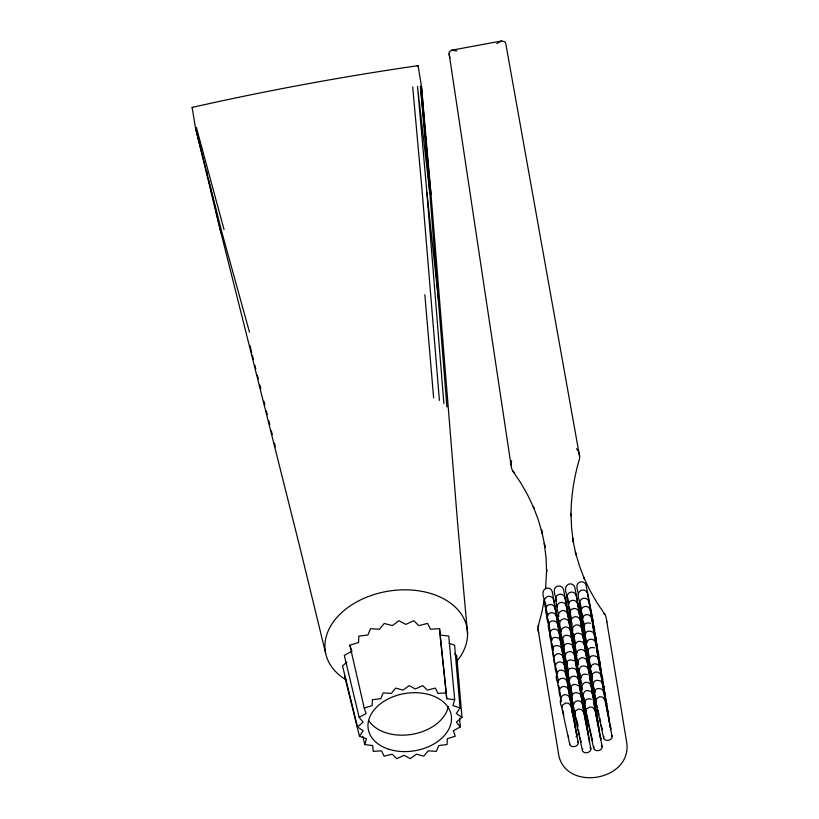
<?xml version="1.0" encoding="UTF-8"?>
<svg xmlns="http://www.w3.org/2000/svg" width="819" height="819" viewBox="0 0 819 819"><rect width="100%" height="100%" fill="white"/><g stroke="black" fill="none" stroke-linecap="round" stroke-linejoin="round"><path stroke-width="1.23" d="M545.587 588.677L546.611 569.553L546.642 571.601L546.017 557.401L544.277 543.355L545.085 547.246L541.431 529.524L542.229 533.415L538.288 519.83L533.251 506.541L534.039 508.435L527.927 495.475L520.761 482.893L512.602 470.792A32.995 22.625 -21.5 0 1 510.964 462.878L511.691 460.667M544.287 599.467L541.789 612.673L537.981 626.985A33.026 22.41 3.1 0 0 538.81 632.913M459.531 718.376L460.329 726.924L453.347 730.702L455.251 736.209L447.328 738.697L447.061 744.543L438.749 745.566L436.332 751.351L428.183 750.839L423.792 756.162L416.369 754.156L410.299 758.66L404.105 755.292L396.754 758.66L392.219 754.166L384.111 756.183L381.531 750.859L373.198 751.381L372.758 745.587L364.783 744.584L366.513 738.728L359.439 736.25L344.625 676.064M359.439 736.25L363.206 730.732L357.514 726.965L363.083 722.153L359.152 717.352L366.134 713.574L364.23 708.056L349.867 645.239L358.527 642.526L358.814 636.128L367.905 635.022L370.546 628.695L379.453 629.258L384.254 623.433L392.362 625.624L399.007 620.7L405.774 624.385L413.8 620.7L418.765 625.614L427.631 623.413L430.446 629.238L439.547 628.664L440.038 634.991L448.751 636.097L454.688 699.692L452.968 705.538L460.043 708.015L456.265 713.533L461.967 717.301L456.398 722.112L460.329 726.924M537.981 626.985L538.748 625.03M346.867 662.151L342.526 665.908L357.514 726.965M496.785 43.561L501.617 40.97L504.883 41.8A23.986 11.998 -64.5 0 1 506.439 47.348L579.596 456.357M325.624 653.173L300.071 548.044L221.048 233.057L195.495 127.928L192.117 107.422C266.748 90.592 342.362 76.617 418.079 65.663L421.457 86.169L430.999 194.257L457.708 524.303L467.557 633.527M417.168 66.104L418.079 65.663M501.617 40.97L451.678 50.205L449.15 52.099A23.986 11.302 44.3 0 0 449.948 57.791M364.23 708.056L372.154 705.579L372.42 699.723L380.733 698.709L383.149 692.915L391.287 693.437L395.69 688.103L403.112 690.12L409.183 685.616L415.376 688.984L422.717 685.605L427.262 690.11L435.37 688.093L437.95 693.417L446.273 692.894L446.724 698.679L454.688 699.692M451.678 50.205L456.879 50.942M192.117 107.422L193.13 107.504M590.519 623.249C577.999 620.372 586.629 638.185 586.875 643.089M594.574 647.849C582.053 644.983 590.673 662.786 590.929 667.69M587.325 674.549C578.081 671.836 580.067 684.602 582.596 689.424M591.369 699.15L588.318 698.812L586.332 699.59L585.001 700.962L584.459 704.012L592.342 740.089M449.078 643.263L454.596 645.198L460.043 708.015M592.628 631.951C579.176 626.822 587.858 647.921 588.503 652.528M581.326 634.039C568.499 628.982 575.87 648.658 576.934 653.378M582.678 642.239C573.556 637.796 574.078 650.235 576.924 655.374M570.024 636.128C557.207 631.07 564.578 650.747 565.632 655.466M596.672 656.551C583.23 651.422 591.902 672.522 592.546 677.139M571.375 644.328C557.934 639.199 566.605 660.298 567.25 664.905M558.732 638.216C546.56 633.241 552.61 651.474 554.064 656.316M585.38 658.64C577.856 654.401 575.511 665.652 579.35 670.536M560.083 646.416C547.256 641.359 554.627 661.035 555.681 665.755M586.732 666.84C575.235 661.977 579.954 678.756 581.787 683.701M574.078 660.728C561.25 655.671 568.621 675.347 569.686 680.067M600.726 681.152C587.284 676.033 595.956 697.123 596.601 701.74M575.429 668.928C561.988 663.799 570.659 684.899 571.304 689.516M602.078 689.352C589.905 684.387 595.956 702.62 597.409 707.462M589.424 683.241C581.899 679.002 579.565 690.263 583.404 695.136M564.127 671.017C556.603 666.779 554.268 678.03 558.108 682.913M590.775 691.441C578.603 686.476 584.653 704.709 586.107 709.551M579.483 693.529C566.031 688.41 574.713 709.5 575.358 714.117M568.181 695.618C560.657 691.379 558.312 702.641 562.162 707.514M454.627 653.971L456.705 655.343L461.967 717.301M512.602 470.792L514.107 472.328M603.511 613.062L605.006 614.598A33.026 22.625 -21.9 0 1 606.644 622.512M576.443 448.699L577.979 450.491A32.995 22.42 2.7 0 1 579.617 458.405C574.058 477.027 571.017 496.386 570.986 515.837L570.966 513.789L571.59 527.989L573.331 542.024L572.522 538.144L575.941 554.709M578.664 685.974C566.124 678.572 571.631 700.194 573.73 704.678M605.006 614.598L596.846 602.497L589.68 589.915L583.568 576.955L584.356 578.849L579.32 565.56L575.368 551.975L575.972 554.893M593.151 632.596L594.225 634.602L601.31 670.833M597.205 657.196L598.269 659.203L605.364 695.433M581.859 634.684L582.923 636.691L590.018 672.921M583.21 642.884L584.275 644.891L591.369 681.121M601.259 681.797L602.323 683.814L609.418 720.034M585.902 659.285L586.977 661.291L594.072 697.522M570.556 636.772L571.631 638.779L578.716 675.01M602.61 689.997L603.675 692.014L610.769 728.234M587.254 667.485L588.329 669.502L595.413 705.722M571.908 644.973L572.983 646.979L580.067 683.21M589.956 683.885L591.031 685.902L598.116 722.123M559.264 638.861L560.329 640.867L567.424 677.098M591.308 692.086L592.372 694.102L599.467 730.323M575.962 669.573L577.026 671.58L584.121 707.811M560.606 647.061L561.68 649.068L568.775 685.298M580.006 694.174L581.081 696.191L588.175 732.411M564.66 671.662L565.734 673.668L572.819 709.899M568.714 696.263L569.778 698.279L576.873 734.5M592.577 625.562L599.969 662.632M596.621 650.163L604.012 687.233M589.373 676.852L596.764 713.922M593.427 701.463L600.818 738.523M575.378 662.54L582.77 699.61M579.432 687.141L586.824 724.211M349.867 645.239L351.945 651.269L344.308 655.395L359.152 717.352M249.498 332.197L221.652 231.49L195.495 127.928M196.406 127.498L224.048 229.617M249.928 345.516L251.781 352.928M252.406 355.395L253.337 359.111M254.893 365.284L255.825 368.99M257.371 375.174L258.302 378.88M259.858 385.053L260.78 388.759M263.892 401.115L264.824 404.821M266.37 411.005L267.301 414.711M268.857 420.884L269.789 424.6M271.335 430.774L272.266 434.479M274.437 443.13L275.368 446.836M362.817 736.25L364.783 744.584M206.613 171.263L207.483 174.969M208.927 181.153L221.048 233.057M578.501 594.635C577.907 590.796 574.6 584.387 579.668 582.207C582.309 580.999 585.513 582.534 586.117 585.401L593.212 621.621M581.203 609.049C581.725 603.603 574.262 594.184 581.019 590.407C583.66 589.199 586.865 590.734 587.469 593.601L594.563 629.821M582.831 618.488C583.568 612.725 575.347 602.712 582.37 598.607C585.001 597.399 588.216 598.935 588.82 601.801L595.915 638.021M584.449 627.927C585.39 621.846 576.453 611.25 583.722 606.807C586.353 605.599 589.557 607.135 590.171 610.001L597.266 646.222M585.257 633.65C585.78 628.214 578.306 618.785 585.073 615.008C587.704 613.8 590.909 615.335 591.523 618.202L598.617 654.422M589.311 658.251C589.834 652.815 582.36 643.386 589.117 639.619C591.758 638.41 594.963 639.946 595.577 642.802L602.661 679.033M592.546 679.135C592.372 674.621 587.346 667.035 593.171 664.219C595.812 663.011 599.017 664.547 599.621 667.413L606.715 703.634M593.355 684.848C592.761 681.009 589.445 674.6 594.522 672.419C597.153 671.211 600.368 672.747 600.972 675.614L608.067 711.834M593.898 687.336L594.983 692.301M597.952 709.94L599.037 714.905M599.58 717.393L600.665 722.358M601.207 724.835L602.293 729.801A4.31 3.112 -11.7 0 1 602.303 728.982M603.644 738.001L595.761 701.924L596.304 698.873L599.621 696.723L602.671 697.061L605.026 700.214L612.121 736.435M568.826 604.176C569.574 598.413 561.343 588.4 568.376 584.295C571.007 583.087 574.211 584.623 574.825 587.489L581.92 623.709M570.454 613.615C571.396 607.534 562.448 596.938 569.717 592.495C572.358 591.287 575.562 592.823 576.177 595.689L583.261 631.91M571.263 619.338C571.785 613.892 564.311 604.473 571.068 600.696C573.709 599.488 576.914 601.023 577.528 603.89L584.612 640.11M572.061 625.051C572.123 620.229 566.257 612.028 572.42 608.896C575.061 607.688 578.265 609.223 578.879 612.09L585.964 648.31M572.87 630.773C572.481 626.576 568.304 619.594 573.771 617.096C576.412 615.888 579.617 617.424 580.221 620.29L587.315 656.51M573.413 633.251L574.232 636.977M575.307 643.939C575.829 638.503 568.366 629.074 575.122 625.296C577.764 624.088 580.968 625.624 581.572 628.49L588.666 664.721M578.542 664.813C578.368 660.309 573.351 652.712 579.176 649.907C581.807 648.699 585.012 650.235 585.626 653.091L592.721 689.322M579.893 673.013L580.978 677.978M583.947 697.624L585.298 703.828M593.693 748.29L585.81 712.213L586.353 709.162L589.67 707.012L592.721 707.35L595.075 710.503L602.17 746.723M556.449 601.3C556.275 596.785 551.248 589.199 557.074 586.384C559.705 585.175 562.919 586.711 563.523 589.578L570.618 625.798M557.258 607.012C556.664 603.173 553.347 596.764 558.425 594.584C561.056 593.376 564.271 594.911 564.875 597.778L571.969 633.998M558.875 616.451C558.486 612.264 554.309 605.282 559.776 602.784C562.407 601.576 565.612 603.112 566.226 605.978L573.32 642.198M561.302 631.613C560.708 627.774 557.401 621.365 562.479 619.184C565.11 617.976 568.314 619.512 568.929 622.379L576.013 658.599M564.015 646.027C564.537 640.591 557.063 631.162 563.82 627.385C566.461 626.177 569.666 627.712 570.28 630.579L577.364 666.799M568.058 670.628C568.581 665.192 561.117 655.763 567.874 651.996C570.515 650.788 573.72 652.323 574.324 655.18L581.418 691.41M572.112 695.229C572.635 689.793 565.161 680.364 571.928 676.596C574.559 675.388 577.764 676.924 578.378 679.79L585.472 716.011M577.794 727.282C579.381 719.799 567.874 707.022 575.972 701.197C578.613 699.989 581.818 701.525 582.432 704.391L589.516 740.611M578.337 729.77L579.422 734.735M579.965 737.213L581.05 742.178A4.31 3.112 -11.7 0 1 581.06 741.359M582.401 750.378L574.518 714.301L575.061 711.25L578.378 709.1L581.429 709.438L583.783 712.591L590.868 748.812M545.966 607.104C546.488 601.668 539.015 592.239 545.771 588.472C548.413 587.264 551.617 588.8 552.231 591.666L559.316 627.886M547.583 616.553C548.321 610.79 540.1 600.777 547.123 596.672C549.764 595.464 552.968 597 553.583 599.866L560.667 636.087M549.201 625.992C550.153 619.911 541.205 609.316 548.474 604.872C551.115 603.664 554.32 605.2 554.924 608.067L562.018 644.287M550.01 631.715C550.532 626.269 543.069 616.85 549.825 613.073C552.467 611.865 555.671 613.4 556.275 616.267L563.37 652.487M551.637 641.154C552.375 635.401 544.154 625.378 551.177 621.273C553.808 620.065 557.022 621.601 557.626 624.467L564.721 660.687M553.255 650.593C554.197 644.512 545.259 633.916 552.528 629.473C555.159 628.265 558.363 629.801 558.978 632.667L566.072 668.888M557.033 673.955C557.78 668.202 549.549 658.189 556.572 654.084C559.213 652.876 562.418 654.412 563.032 657.268L570.116 693.498M558.118 680.917C558.64 675.48 551.167 666.052 557.923 662.284C560.565 661.076 563.769 662.612 564.383 665.468L571.467 701.699M558.65 685.39L559.735 690.356M560.544 696.078C560.831 690.949 554.156 682.135 560.626 678.685C563.267 677.477 566.472 679.012 567.076 681.879L574.17 718.099M561.353 701.801C561.179 697.286 556.152 689.7 561.977 686.885C564.619 685.677 567.823 687.213 568.427 690.079L575.522 726.299M562.704 710.001L563.789 714.967M569.748 744.266L561.865 708.189L562.407 705.139L565.724 702.989L568.775 703.326L571.13 706.48L578.224 742.7M559.408 620.935C554.176 614.137 563.974 605.446 567.577 614.178L574.672 650.399M606.603 620.382L626.852 743.406C631.295 782.084 562.53 792.28 558.261 752.047L538.011 629.023M449.14 53.9L511.005 465.008M446.898 406.951L429.811 193.018L417.495 86.374L426.853 192.137L443.867 403.491M426.853 192.137L438.472 299.979M439.547 628.664L446.273 692.894M440.172 636.261L442.608 659.295M446.724 698.679L442.731 660.452M430.999 194.257L420.434 86.097L429.811 193.018M412.704 87.019L422.164 191.615L439.414 400.43M424.846 294.697L433.63 397.829M421.457 86.169L425.194 132.074M425.511 135.903L425.921 141.001M426.341 146.099L426.648 149.928M427.068 155.026L427.487 160.125M427.897 165.223L428.214 169.052M428.736 175.43L428.941 177.979M429.565 185.626L429.77 188.175M448.321 706.674A42.056 29.044 -9.3 0 1 412.254 734.305A42.056 29.044 -9.3 0 1 368.622 720.474M346.345 680.057A71.826 49.601 -9.3 0 1 341.677 612.592A71.826 49.601 -9.3 0 1 437.981 596.078A71.826 49.601 -9.3 0 1 457.033 661.076M575.194 657.166A4.31 3.112 -11.7 0 1 575.133 661.005M587.039 655.743A4.31 3.112 -11.7 0 1 586.998 658.159M599.139 661.199A4.31 3.112 -11.7 0 1 599.948 663.451M583.793 638.677A4.31 3.112 -11.7 0 1 584.305 641.758M563.902 659.254A4.31 3.112 -11.7 0 1 564.404 662.336M577.088 666.031A4.31 3.112 -11.7 0 1 577.057 668.447M598.341 653.654A4.31 3.112 -11.7 0 1 598.3 656.07M595.945 712.489A4.31 3.112 -11.7 0 1 596.457 715.56M605.896 702.2A4.31 3.112 -11.7 0 1 606.398 705.272M559.039 627.119A4.31 3.112 -11.7 0 1 559.008 629.524M581.142 690.642A4.31 3.112 -11.7 0 1 581.101 693.048M591.891 687.888A4.31 3.112 -11.7 0 1 592.403 690.96M570.648 700.265A4.31 3.112 -11.7 0 1 571.16 703.337M581.091 622.276A4.31 3.112 -11.7 0 1 581.603 625.358M571.15 632.565A4.31 3.112 -11.7 0 1 571.652 635.646M572 708.466A4.31 3.112 -11.7 0 1 571.938 712.305M583.302 706.377A4.31 3.112 -11.7 0 1 583.804 709.449M593.243 696.089A4.31 3.112 -11.7 0 1 593.181 699.928M559.848 634.653A4.31 3.112 -11.7 0 1 560.36 637.735M569.85 692.731A4.31 3.112 -11.7 0 1 569.809 695.136M603.193 685.8A4.31 3.112 -11.7 0 1 603.705 688.871M576.054 733.066A4.31 3.112 -11.7 0 1 575.992 736.905M568.673 736.834A4.31 3.112 -11.7 0 1 568.396 736.066M597.297 720.689A4.31 3.112 -11.7 0 1 597.235 724.528M581.951 698.177A4.31 3.112 -11.7 0 1 582.759 700.429M595.147 704.954A4.31 3.112 -11.7 0 1 595.106 707.36M585.994 722.778A4.31 3.112 -11.7 0 1 586.506 725.859M609.141 719.266A4.31 3.112 -11.7 0 1 609.101 721.682M605.087 694.666A4.31 3.112 -11.7 0 1 605.046 697.071M592.393 620.188A4.31 3.112 -11.7 0 1 592.332 624.027M582.995 631.142A4.31 3.112 -11.7 0 1 582.954 633.558M573.894 717.331A4.31 3.112 -11.7 0 1 573.853 719.737M585.196 715.243A4.31 3.112 -11.7 0 1 585.155 717.649M569.799 624.365A4.31 3.112 -11.7 0 1 570.3 627.436M574.703 724.866A4.31 3.112 -11.7 0 1 575.204 727.937M607.248 710.401A4.31 3.112 -11.7 0 1 607.749 713.482M611.291 735.001A4.31 3.112 -11.7 0 1 608.384 740.294A4.31 3.112 -11.7 0 1 603.961 736.363M561.199 642.854A4.31 3.112 -11.7 0 1 561.701 645.935M573.843 648.965A4.31 3.112 -11.7 0 1 574.651 651.228M594.287 629.053A4.31 3.112 -11.7 0 1 594.246 631.469M579.248 681.777A4.31 3.112 -11.7 0 1 579.187 685.605M609.95 726.801A4.31 3.112 -11.7 0 1 610.452 729.883M600.491 669.399A4.31 3.112 -11.7 0 1 601.003 672.471M565.253 667.454A4.31 3.112 -11.7 0 1 565.755 670.536M577.897 673.576A4.31 3.112 -11.7 0 1 578.705 675.829M573.044 641.431A4.31 3.112 -11.7 0 1 573.003 643.847M599.999 737.09A4.31 3.112 -11.7 0 1 600.501 740.171M592.618 740.857A4.31 3.112 -11.7 0 1 592.362 739.27M602.385 678.265A4.31 3.112 -11.7 0 1 602.354 680.671M589.199 671.488A4.31 3.112 -11.7 0 1 589.137 675.317M591.093 680.354A4.31 3.112 -11.7 0 1 591.052 682.759M588.697 739.178A4.31 3.112 -11.7 0 1 589.209 742.26M599.191 729.555A4.31 3.112 -11.7 0 1 599.15 731.971M566.605 675.665A4.31 3.112 -11.7 0 1 567.106 678.736M567.946 683.865A4.31 3.112 -11.7 0 1 568.458 686.936M587.899 731.643A4.31 3.112 -11.7 0 1 587.858 734.059M587.847 663.288A4.31 3.112 -11.7 0 1 588.349 666.359M577.948 741.932A4.31 3.112 -11.7 0 1 574.488 746.559A4.31 3.112 -11.7 0 1 569.758 743.447M601.351 745.29A4.31 3.112 -11.7 0 1 598.433 750.583A4.31 3.112 -11.7 0 1 594.01 746.652M590.049 747.378A4.31 3.112 -11.7 0 1 587.141 752.671A4.31 3.112 -11.7 0 1 582.708 748.74M585.145 646.877A4.31 3.112 -11.7 0 1 585.646 649.958M596.447 644.788A4.31 3.112 -11.7 0 1 596.386 648.628M562.551 651.054A4.31 3.112 -11.7 0 1 563.052 654.135M595.096 636.588A4.31 3.112 -11.7 0 1 595.904 638.851M389.24 749.365A42.056 29.044 -9.3 0 0 451.504 718.273A42.056 29.044 -9.3 0 0 388.472 698.771A42.056 29.044 -9.3 0 0 389.24 749.365"/></g></svg>
